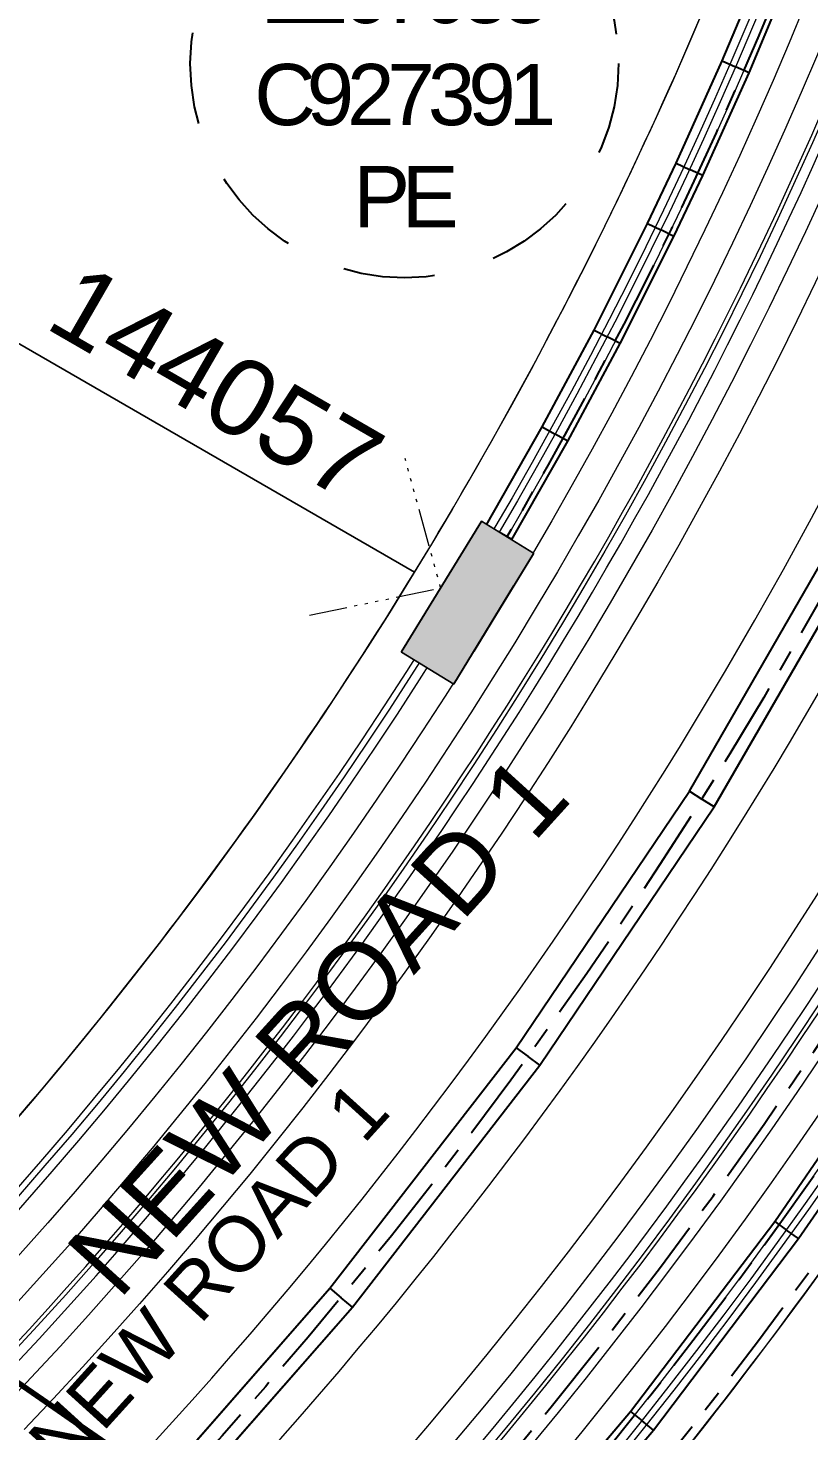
# Model space of a CAD drawing. Header units: metres. Extents: x 264965 to 265706, y 6180501 to 6181430.
# Drawn here: x 265290.27 to 265315.8, y 6180834.59 to 6180880.43 of the extents above; entities that cross this region are included whole.
import ezdxf
from ezdxf.enums import TextEntityAlignment as Align

# ---------------------------------------------------------------- set-up
doc = ezdxf.new("R2010")
doc.units = ezdxf.units.M
for name, pattern in [('Cable Exist UG', [7, 4, -1, 1, -1]), ('Dash', [5, 3, -2]), ('PHANTOMX2', [5.6, 2.5, -0.5, 0.15, -0.5, 0.15, -0.5, 0.15, -0.5, 0.15, -0.5])]:
    doc.linetypes.add(name, pattern=pattern)
doc.layers.get('0').update_dxf_attribs({"color": 6})
for name, color, linetype, lineweight in [('_User Miscellaneous1', 30, 'Continuous', 13), ('_User Miscellaneous10', 241, 'Continuous', 13), ('_User Miscellaneous3', 51, 'Continuous', 13), ('_User Miscellaneous7', 3, 'Continuous', 13), ('_User_HV_Exist', 1, 'Continuous', 25), ('_User_LV_Exist', 5, 'Continuous', 25), ('_User_SL_Exist', 4, 'Continuous', 25), ('Cadastre Developer_SP_NEW', 92, 'Continuous', 15)]:
    doc.layers.add(name, color=color, linetype=linetype, lineweight=lineweight)
doc.layers.add('_User Miscellaneous12', color=252, linetype='Continuous', lineweight=13, plot=False, transparency=0.5)
doc.layers.add('SupportsUG_SP_LV_EXT', color=7, linetype='Continuous')
doc.layers.add('UG_Details_SP_MISC', color=7, linetype='Continuous')
doc.styles.get("Standard").update_dxf_attribs({"font": 'arial.ttf'})

# ---------------------------------------------------------------- blocks, each defined once
blk = doc.blocks.new('*U645')
at = {"width": 0.9}
blk.add_attdef('ASSET_NUM', text='', height=2, dxfattribs=at).set_placement((4, 2), align=Align.MIDDLE_LEFT)
for tag, p, flags in [('SUBURB', (-2, 0), 1), ('STREETNAME', (-1.8, 0), 9), ('PARENT', (-1.6, 0), 9), ('NOTES', (-1.4, 0), 9), ('LOCATION', (-1.2, 0), 9), ('LEGEND', (-1, 0), 9), ('USAGE', (-0.8, 0), 9), ('SUPPORT_TYPE', (-0.6, 0), 9), ('STATE', (-0.4, 0), 9), ('OWNED_BY', (-0.2, 0), 9)]:
    blk.add_attdef(tag, p, '', height=0.2, rotation=270, dxfattribs=dict(flags=flags))
blk.add_wipeout([(1, 2.5), (1, -2.5), (-1, -2.5), (-1, 2.5)])
at = {"layer": 'SupportsUG_SP_LV_EXT'}
h = blk.add_hatch(color=256, dxfattribs=at)
h.dxf.hatch_style = 1
h.paths.add_polyline_path([(-1, 2.5), (-1, -1.25), (-1, 1.25), (-1, -2.5), (1, -2.5), (1, 2.5)])
blk.add_lwpolyline([(-1, 2.5), (-1, -1.25), (-1, 1.25), (-1, -2.5), (1, -2.5), (1, 2.5)], close=True)

msp = doc.modelspace()

# ---------------------------------------------------------------- linework, layer by layer
at = {"layer": '_User Miscellaneous1'}
for p, q in [((265312.964, 6180879.358), (265314.185, 6180882.261)), ((265313.844, 6180878.975), (265315.073, 6180881.897)), ((265311.462, 6180876.018), (265312.964, 6180879.358)), ((265312.964, 6180879.358), (265313.404, 6180879.167)), ((265312.333, 6180875.615), (265313.844, 6180878.975)), ((265313.844, 6180878.975), (265313.404, 6180879.167)), ((265310.524, 6180874.044), (265311.462, 6180876.018)), ((265311.462, 6180876.018), (265311.897, 6180875.816)), ((265312.333, 6180875.615), (265311.897, 6180875.816)), ((265311.387, 6180873.623), (265312.333, 6180875.615)), ((265308.777, 6180870.564), (265310.524, 6180874.044)), ((265310.524, 6180874.044), (265310.955, 6180873.834)), ((265311.387, 6180873.623), (265310.955, 6180873.834)), ((265309.629, 6180870.121), (265311.387, 6180873.623)), ((265307.078, 6180867.396), (265308.777, 6180870.564)), ((265308.777, 6180870.564), (265309.203, 6180870.343)), ((265309.629, 6180870.121), (265309.203, 6180870.343)), ((265307.919, 6180866.931), (265309.629, 6180870.121)), ((265305.256, 6180864.199), (265307.078, 6180867.396)), ((265307.078, 6180867.396), (265307.498, 6180867.163)), ((265306.085, 6180863.714), (265307.919, 6180866.931)), ((265307.919, 6180866.931), (265307.498, 6180867.163)), ((265311.891, 6180855.492), (265317.643, 6180865.466)), ((265312.706, 6180854.982), (265318.488, 6180865.009)), ((265303.973, 6180862.059), (265305.256, 6180864.199)), ((265305.256, 6180864.199), (265305.67, 6180863.957)), ((265306.085, 6180863.714), (265305.67, 6180863.957)), ((265304.796, 6180861.566), (265306.085, 6180863.714)), ((265303.973, 6180862.059), (265304.385, 6180861.813)), ((265304.796, 6180861.566), (265304.385, 6180861.813)), ((265306.23, 6180847.108), (265311.891, 6180855.492)), ((265311.891, 6180855.492), (265312.298, 6180855.237)), ((265312.706, 6180854.982), (265312.298, 6180855.237)), ((265307.007, 6180846.544), (265312.706, 6180854.982)), ((265300.133, 6180839.247), (265306.23, 6180847.108)), ((265306.23, 6180847.108), (265306.619, 6180846.826)), ((265307.007, 6180846.544), (265306.619, 6180846.826)), ((265314.681, 6180841.433), (265318.611, 6180847.148)), ((265300.874, 6180838.636), (265307.007, 6180846.544)), ((265315.459, 6180840.871), (265319.413, 6180846.62)), ((265309.969, 6180835.217), (265314.681, 6180841.433)), ((265314.681, 6180841.433), (265315.07, 6180841.152)), ((265310.718, 6180834.615), (265315.459, 6180840.871)), ((265315.459, 6180840.871), (265315.07, 6180841.152)), ((265294.612, 6180832.947), (265300.133, 6180839.247)), ((265300.133, 6180839.247), (265300.504, 6180838.941)), ((265295.315, 6180832.292), (265300.874, 6180838.636)), ((265300.874, 6180838.636), (265300.504, 6180838.941)), ((265303.059, 6180827.116), (265309.969, 6180835.217)), ((265309.969, 6180835.217), (265310.343, 6180834.916)), ((265310.718, 6180834.615), (265310.343, 6180834.916)), ((265303.769, 6180826.469), (265310.718, 6180834.615))]:
    msp.add_line(p, q, dxfattribs=at)
at = {"layer": '_User Miscellaneous1', "linetype": 'Continuous'}
msp.add_lwpolyline([(265099.661, 6181242.686), (265083.04, 6181206.06), (265082.949, 6181205.855), (265059.579, 6181153.51), (265052.797, 6181138.318), (265037.952, 6181099.871), (265013.113, 6181012.049), (265005.421, 6180984.852), (265017.227, 6180983.057), (265043.915, 6180978.731), (265055.751, 6180976.492), (265067.456, 6180973.639), (265078.995, 6180970.175), (265090.335, 6180966.113), (265101.448, 6180961.462), (265112.073, 6180956.346), (265112.302, 6180956.235), (265122.868, 6180950.449), (265133.116, 6180944.117), (265137.67, 6180941.058), (265151.279, 6180931.696), (265311.739, 6180821.052)], dxfattribs=at)
at = {"layer": '_User Miscellaneous1', "transparency": 33554483}
for points in [[(265268.098, 6180811.598, 0.209306), (265331.961, 6180912.496, 0.209306)], [(265269.777, 6180809.112, 0.209306), (265334.927, 6180912.043, 0.209306)]]:
    msp.add_lwpolyline(points, format="xyb", dxfattribs=at)
at = {"layer": '_User Miscellaneous10'}
for points in [[(265238.627, 6181253.709, 0.313089), (265151.775, 6181201.166), (265106.516, 6181099.788, 0.575546), (265176.294, 6181002.993), (265196.045, 6181004.941), (265201.566, 6181000.461), (265203.109, 6180986.387, -0.18017), (265194.13, 6180950.839, -0.134996), (265183.625, 6180941.816, 1.758638), (265202.156, 6180929.332, -0.134996), (265206.571, 6180942.458, 0.179554), (265218.02, 6180988.022), (265216.495, 6181001.933), (265220.926, 6181007.394), (265240.481, 6181009.323, -0.067151), (265318.244, 6181006.537), (265323.56, 6181005.625), (265333.575, 6180991.734), (265321.705, 6180914.063, -0.153558), (265285.078, 6180839.458)], [(265304.878, 6180825.875, 0.147536), (265345.183, 6180910.475), (265357.289, 6180989.694), (265368.655, 6180997.889), (265428.377, 6180987.643), (265432.479, 6180981.866), (265411.407, 6180856.104, 0.350626), (265441.201, 6180802.647)]]:
    msp.add_lwpolyline(points, format="xyb", dxfattribs=at)
at = {"layer": '_User Miscellaneous10', "color": 4, "transparency": 33554636}
msp.add_lwpolyline([(265238.533, 6181252.212, 0.313089), (265153.145, 6181200.554), (265107.886, 6181099.176, 0.575546), (265176.147, 6181004.486), (265196.512, 6181006.494), (265202.99, 6181001.237), (265204.6, 6180986.55, -0.180131), (265195.37, 6180949.994, -0.134919), (265184.266, 6180940.46, 1.758638), (265200.659, 6180929.416, -0.135058), (265205.331, 6180943.302, 0.179579), (265216.529, 6180987.858), (265214.935, 6181002.392), (265220.155, 6181008.825), (265240.334, 6181010.815, -0.067151), (265318.498, 6181008.016), (265324.418, 6181007), (265335.15, 6180992.114), (265323.188, 6180913.837, -0.153558), (265286.164, 6180838.423, -0.153558)], format="xyb", dxfattribs=at)
at = {"layer": '_User Miscellaneous10', "color": 6, "transparency": 33554636}
msp.add_lwpolyline([(265238.521, 6181252.012, 0.313089), (265153.327, 6181200.473), (265108.069, 6181099.095, 0.575546), (265176.128, 6181004.685), (265196.574, 6181006.701), (265203.18, 6181001.341), (265204.799, 6180986.572, -0.180126), (265195.535, 6180949.881, -0.134909), (265184.351, 6180940.279, 1.758638), (265200.459, 6180929.428, -0.135065), (265205.165, 6180943.414, 0.179583), (265216.33, 6180987.837), (265214.727, 6181002.453), (265220.053, 6181009.016), (265240.315, 6181011.014, -0.067151), (265318.532, 6181008.213), (265324.533, 6181007.183), (265335.36, 6180992.164), (265323.386, 6180913.806, -0.153558), (265286.309, 6180838.285, -0.153558)], format="xyb", dxfattribs=at)
at = {"layer": '_User Miscellaneous10', "color": 5, "transparency": 33554636}
for points in [[(265238.502, 6181251.713, 0.313089), (265153.601, 6181200.35), (265108.343, 6181098.973, 0.575546), (265176.098, 6181004.983), (265196.667, 6181007.012), (265203.465, 6181001.496), (265205.097, 6180986.605, -0.180118), (265195.783, 6180949.712, -0.134895), (265184.479, 6180940.007, 1.758638), (265200.159, 6180929.444, -0.135077), (265204.917, 6180943.583, 0.179588), (265216.032, 6180987.804), (265214.416, 6181002.545), (265219.899, 6181009.303), (265240.285, 6181011.313, -0.067151), (265318.582, 6181008.508), (265324.704, 6181007.458), (265335.675, 6180992.24), (265323.682, 6180913.761, -0.153558), (265286.526, 6180838.078, -0.153558)], [(265238.376, 6181249.717, 0.313089), (265155.427, 6181199.535), (265110.169, 6181098.157, 0.575546), (265175.902, 6181006.974), (265197.289, 6181009.083), (265205.363, 6181002.531), (265207.085, 6180986.823, -0.180071), (265197.435, 6180948.585, -0.134805), (265185.333, 6180938.199, 1.758638), (265198.163, 6180929.557, -0.13515), (265203.264, 6180944.708, 0.179621), (265214.044, 6180987.586), (265212.337, 6181003.157), (265218.871, 6181011.211), (265240.089, 6181013.303, -0.067151), (265318.921, 6181010.48), (265325.848, 6181009.291), (265337.776, 6180992.746), (265325.659, 6180913.459, -0.153558), (265287.974, 6180836.699, -0.153558)], [(265238.251, 6181247.721, 0.313089), (265157.254, 6181198.72), (265111.995, 6181097.342, 0.575546), (265175.706, 6181008.964), (265197.911, 6181011.154), (265207.262, 6181003.566), (265209.073, 6180987.041, -0.180027), (265199.088, 6180947.458, -0.134726), (265186.187, 6180936.391, 1.758638), (265196.166, 6180929.669, -0.135218), (265201.61, 6180945.834, 0.179655), (265212.056, 6180987.368), (265210.257, 6181003.769), (265217.844, 6181013.119), (265239.893, 6181015.294, -0.067151), (265319.259, 6181012.451), (265326.993, 6181011.124), (265339.876, 6180993.253), (265327.636, 6180913.157, -0.153558), (265289.422, 6180835.32, -0.153558)]]:
    msp.add_lwpolyline(points, format="xyb", dxfattribs=at)
at = {"layer": '_User Miscellaneous10', "color": 1, "transparency": 33554636}
for points in [[(265238.439, 6181250.715, 0.313089), (265154.514, 6181199.943), (265109.256, 6181098.565, 0.575546), (265176, 6181005.978), (265196.978, 6181008.047), (265204.414, 6181002.014), (265206.091, 6180986.714, -0.180094), (265196.609, 6180949.149, -0.134849), (265184.906, 6180939.103, 1.758638), (265199.161, 6180929.5, -0.135115), (265204.09, 6180944.145, 0.179604), (265215.038, 6180987.695), (265213.376, 6181002.851), (265219.385, 6181010.257), (265240.187, 6181012.308, -0.067151), (265318.752, 6181009.494), (265325.276, 6181008.375), (265336.725, 6180992.493), (265324.671, 6180913.61, -0.153558), (265287.25, 6180837.389, -0.153558)], [(265238.314, 6181248.719, 0.313089), (265156.341, 6181199.127), (265111.082, 6181097.75, 0.575546), (265175.804, 6181007.969), (265197.6, 6181010.118), (265206.312, 6181003.049), (265208.079, 6180986.932, -0.180048), (265198.261, 6180948.022, -0.134764), (265185.76, 6180937.295, 1.758638), (265197.164, 6180929.613, -0.135185), (265202.437, 6180945.271, 0.179638), (265213.05, 6180987.477), (265211.297, 6181003.463), (265218.358, 6181012.165), (265239.991, 6181014.298, -0.067151), (265319.09, 6181011.465), (265326.421, 6181010.208), (265338.826, 6180992.999), (265326.648, 6180913.308, -0.153558), (265288.698, 6180836.009, -0.153558)], [(265238.188, 6181246.723, 0.313089), (265158.167, 6181198.312), (265112.908, 6181096.934, 0.575546), (265175.607, 6181009.959), (265198.222, 6181012.189), (265208.211, 6181004.084), (265210.068, 6180987.15, -0.180007), (265199.914, 6180946.895, -0.134689), (265186.614, 6180935.486, 1.758638), (265195.167, 6180929.725, -0.13525), (265200.784, 6180946.396, 0.179672), (265211.062, 6180987.259), (265209.218, 6181004.075), (265217.331, 6181014.074), (265239.794, 6181016.289, -0.067151), (265319.428, 6181013.436), (265327.565, 6181012.04), (265340.927, 6180993.506), (265328.625, 6180913.006, -0.153558), (265290.147, 6180834.63, -0.153558)]]:
    msp.add_lwpolyline(points, format="xyb", dxfattribs=at)
at = {"layer": '_User Miscellaneous12', "color": 1, "transparency": 33554534}
for points in [[(265299.697, 6180830.582, 0.147536), (265338.263, 6180911.533), (265350.813, 6180993.655), (265366.944, 6181005.285), (265432.411, 6180994.053), (265439.861, 6180983.561), (265418.311, 6180854.947, 0.350626), (265443.848, 6180809.127)], [(265301.177, 6180829.237, 0.147536), (265340.24, 6180911.231), (265352.663, 6180992.523), (265367.433, 6181003.171), (265431.258, 6180992.222), (265437.752, 6180983.077), (265416.339, 6180855.278, 0.350626), (265443.092, 6180807.275)], [(265302.657, 6180827.892, 0.147536), (265342.217, 6180910.929), (265354.513, 6180991.392), (265367.922, 6181001.058), (265430.106, 6180990.39), (265435.643, 6180982.593), (265414.366, 6180855.608, 0.350626), (265442.335, 6180805.424)]]:
    msp.add_lwpolyline(points, format="xyb", dxfattribs=at)
at = {"layer": '_User Miscellaneous12', "color": 5, "transparency": 33554534}
for points in [[(265300.437, 6180829.91, 0.147536), (265339.252, 6180911.382), (265351.738, 6180993.089), (265367.189, 6181004.228), (265431.835, 6180993.137), (265438.806, 6180983.319), (265417.325, 6180855.113, 0.350626), (265443.47, 6180808.201)], [(265301.917, 6180828.565, 0.147536), (265341.229, 6180911.08), (265353.588, 6180991.958), (265367.678, 6181002.115), (265430.682, 6180991.306), (265436.697, 6180982.835), (265415.352, 6180855.443, 0.350626), (265442.714, 6180806.35)], [(265303.397, 6180827.22, 0.147536), (265343.206, 6180910.778), (265355.438, 6180990.826), (265368.166, 6181000.002), (265429.53, 6180989.474), (265434.588, 6180982.35), (265413.38, 6180855.774, 0.350626), (265441.957, 6180804.498)]]:
    msp.add_lwpolyline(points, format="xyb", dxfattribs=at)
at = {"layer": '_User Miscellaneous12', "color": 6, "transparency": 33554534}
msp.add_lwpolyline([(265303.619, 6180827.018, 0.147536), (265343.502, 6180910.732), (265355.716, 6180990.656), (265368.24, 6180999.685), (265429.357, 6180989.2), (265434.272, 6180982.278), (265413.084, 6180855.823, 0.350626), (265441.844, 6180804.221)], format="xyb", dxfattribs=at)
at = {"layer": '_User Miscellaneous12', "color": 4, "transparency": 33554534}
msp.add_lwpolyline([(265303.767, 6180826.883, 0.147536), (265343.7, 6180910.702), (265355.901, 6180990.543), (265368.289, 6180999.474), (265429.242, 6180989.017), (265434.061, 6180982.229), (265412.887, 6180855.856, 0.350626), (265441.768, 6180804.035)], format="xyb", dxfattribs=at)
at = {"layer": '_User Miscellaneous3'}
for points in [[(265265.02, 6180816.157, 0.209306), (265326.524, 6180913.327, 0.209306)], [(265265.272, 6180815.784, 0.209306), (265326.969, 6180913.259, 0.209306)], [(265272.602, 6180804.927, 0.209306), (265339.919, 6180911.28, 0.209306)], [(265272.854, 6180804.554, 0.209306), (265340.364, 6180911.212, 0.209306)]]:
    msp.add_lwpolyline(points, format="xyb", dxfattribs=at)
at = {"layer": '_User Miscellaneous7', "lineweight": 70, "flags": 128}
msp.add_lwpolyline([(265346.394, 6181031.994), (265364.483, 6181028.856), (265372.251, 6181015.535), (265433.189, 6181005.08, -0.043269), (265488.664, 6180990.341), (265571.962, 6180958.886), (265579.283, 6180962.002), (265595.808, 6180956.119), (265580.778, 6180921.46), (265626.777, 6180895.03), (265552.269, 6180696.684, -0.00756), (265425.262, 6180757.143, -0.007559), (265400.747, 6180768.922, -0.010607), (265370.27, 6180784.983), (265336.201, 6180804.901), (265304.878, 6180825.875), (265233.354, 6180875.141)], format="xyb", dxfattribs=at)
at = {"layer": '_User_LV_Exist', "linetype": 'Cable Exist UG', "ltscale": 0.7, "transparency": 33554687, "flags": 128}
msp.add_lwpolyline([(265304.641, 6180861.656, 0.099237), (265323.644, 6180913.511)], format="xyb", dxfattribs=at)
at = {"layer": '_User_LV_Exist', "linetype": 'Cable Exist UG', "ltscale": 0.7, "transparency": 33554687}
msp.add_lwpolyline([(265323.262, 6180854.295, -0.055705), (265301.859, 6180825.55, -0.056366)], format="xyb", dxfattribs=at)
at = {"layer": '_User_SL_Exist', "linetype": 'Cable Exist UG', "ltscale": 0.7, "transparency": 33554687, "flags": 128}
msp.add_lwpolyline([(265321.35, 6180871.845, -0.112464), (265279.558, 6180818.134)], format="xyb", dxfattribs=at)
at = {"layer": '_User_SL_Exist', "linetype": 'Dash'}
msp.add_circle((265302.573, 6180879.271), 7, dxfattribs=at)
at = {"layer": 'Cadastre Developer_SP_NEW', "transparency": 33554687, "flags": 128}
for points in [[(265256.182, 6180908.811), (265246.837, 6180895.027), (265302.908, 6180862.656, 0.057489), (265316.274, 6180891.449)], [(265246.837, 6180895.027), (265233.354, 6180875.141), (265285.078, 6180839.458, 0.052962), (265302.908, 6180862.656)]]:
    msp.add_lwpolyline(points, format="xyb", close=True, dxfattribs=at)
at = {"layer": 'Cadastre Developer_SP_NEW', "transparency": 33554687}
msp.add_lwpolyline([(265359.238, 6180832.274), (265324.968, 6180853.275, -0.052496), (265304.878, 6180825.875, 0.014581), (265341.358, 6180801.899)], format="xyb", close=True, dxfattribs=at)
at = {"layer": 'UG_Details_SP_MISC'}
for p, q in [((265312.964, 6180879.358), (265314.185, 6180882.261)), ((265313.844, 6180878.975), (265315.073, 6180881.897)), ((265311.462, 6180876.018), (265312.964, 6180879.358)), ((265312.964, 6180879.358), (265313.404, 6180879.167)), ((265312.333, 6180875.615), (265313.844, 6180878.975)), ((265313.844, 6180878.975), (265313.404, 6180879.167)), ((265310.524, 6180874.044), (265311.462, 6180876.018)), ((265311.462, 6180876.018), (265311.897, 6180875.816)), ((265312.333, 6180875.615), (265311.897, 6180875.816)), ((265311.387, 6180873.623), (265312.333, 6180875.615)), ((265308.777, 6180870.564), (265310.524, 6180874.044)), ((265310.524, 6180874.044), (265310.955, 6180873.834)), ((265311.387, 6180873.623), (265310.955, 6180873.834)), ((265309.629, 6180870.121), (265311.387, 6180873.623)), ((265307.078, 6180867.396), (265308.777, 6180870.564)), ((265308.777, 6180870.564), (265309.203, 6180870.343)), ((265309.629, 6180870.121), (265309.203, 6180870.343)), ((265307.919, 6180866.931), (265309.629, 6180870.121)), ((265305.256, 6180864.199), (265307.078, 6180867.396)), ((265307.078, 6180867.396), (265307.498, 6180867.163)), ((265306.085, 6180863.714), (265307.919, 6180866.931)), ((265307.919, 6180866.931), (265307.498, 6180867.163)), ((265311.891, 6180855.492), (265317.643, 6180865.466)), ((265312.706, 6180854.982), (265318.488, 6180865.009)), ((265303.973, 6180862.059), (265305.256, 6180864.199)), ((265305.256, 6180864.199), (265305.67, 6180863.957)), ((265306.085, 6180863.714), (265305.67, 6180863.957)), ((265304.796, 6180861.566), (265306.085, 6180863.714)), ((265303.973, 6180862.059), (265304.385, 6180861.813)), ((265304.796, 6180861.566), (265304.385, 6180861.813)), ((265306.23, 6180847.108), (265311.891, 6180855.492)), ((265311.891, 6180855.492), (265312.298, 6180855.237)), ((265312.706, 6180854.982), (265312.298, 6180855.237)), ((265307.007, 6180846.544), (265312.706, 6180854.982)), ((265300.133, 6180839.247), (265306.23, 6180847.108)), ((265306.23, 6180847.108), (265306.619, 6180846.826)), ((265307.007, 6180846.544), (265306.619, 6180846.826)), ((265314.681, 6180841.433), (265318.611, 6180847.148)), ((265300.874, 6180838.636), (265307.007, 6180846.544)), ((265315.459, 6180840.871), (265319.413, 6180846.62)), ((265309.969, 6180835.217), (265314.681, 6180841.433)), ((265314.681, 6180841.433), (265315.07, 6180841.152)), ((265310.718, 6180834.615), (265315.459, 6180840.871)), ((265315.459, 6180840.871), (265315.07, 6180841.152)), ((265294.612, 6180832.947), (265300.133, 6180839.247)), ((265300.133, 6180839.247), (265300.504, 6180838.941)), ((265295.315, 6180832.292), (265300.874, 6180838.636)), ((265300.874, 6180838.636), (265300.504, 6180838.941)), ((265303.059, 6180827.116), (265309.969, 6180835.217)), ((265309.969, 6180835.217), (265310.343, 6180834.916)), ((265310.718, 6180834.615), (265310.343, 6180834.916)), ((265303.769, 6180826.469), (265310.718, 6180834.615))]:
    msp.add_line(p, q, dxfattribs=at)

# ---------------------------------------------------------------- texts
at = {"layer": '_User Miscellaneous1'}
msp.add_text('NEW ROAD 1', height=2.5, rotation=47.7929, dxfattribs=at).set_placement((265293.232, 6180838.829))
at = {"layer": '_User_HV_Exist'}
msp.add_text('NEW ROAD 1', height=1.8, rotation=47.7929, dxfattribs=at).set_placement((265291.48, 6180833.167))
at = {"layer": '_User_LV_Exist'}
msp.add_text('NEW ROAD 1', height=1.8, rotation=47.7929, dxfattribs=at).set_placement((265291.48, 6180833.167))
at = {"layer": '_User_SL_Exist', "insert": (265302.483, 6180878.26), "char_height": 2, "attachment_point": 5}
msp.add_mtext('{\\T0.8;L267055 \\PC927391\\PPE}', dxfattribs=at)

# ---------------------------------------------------------------- next in the draw order: block references
at = {"layer": '_User Miscellaneous1'}
ref = msp.add_blockref('*U645', (265304.641, 6180861.656), dxfattribs=dict(at, rotation=148.5390746328358))
ref.add_attrib('ASSET_NUM', '144057', dxfattribs={"layer": '0', "height": 2.5, "rotation": 330.0013}).set_placement((265291.383, 6180871.755), align=Align.MIDDLE_LEFT)

# ---------------------------------------------------------------- next in the draw order: linework, layer by layer
at = {"layer": '_User Miscellaneous1', "linetype": 'PHANTOMX2', "ltscale": 0.5, "flags": 128}
msp.add_lwpolyline([(265299.466, 6180861.245), (265303.761, 6180862.134), (265302.597, 6180866.363)], dxfattribs=at)

# ---------------------------------------------------------------- next in the draw order: block references
at = {"layer": '_User_LV_Exist'}
ref = msp.add_blockref('*U645', (265304.641, 6180861.656), dxfattribs=dict(at, rotation=148.5390746328358))
ref.add_attrib('ASSET_NUM', '144057', dxfattribs={"layer": '0', "height": 2.5, "rotation": 330.0013}).set_placement((265291.383, 6180871.755), align=Align.MIDDLE_LEFT)

# ---------------------------------------------------------------- next in the draw order: linework, layer by layer
at = {"layer": '_User_HV_Exist', "linetype": 'Cable Exist UG', "ltscale": 0.7, "flags": 128}
for points in [[(265226.704, 6180824.343), (265235.707, 6180810.855), (265241.845, 6180807.576), (265249.548, 6180807.973), (265257.38, 6180793.413), (265273.176, 6180804.077, 0.059919), (265301.695, 6180828.766, 0.147411), (265340.92, 6180911.048), (265347.51, 6180969.339), (265349.894, 6180990.528), (265367.433, 6181003.171), (265431.258, 6180992.222), (265436.769, 6180984.461), (265446.444, 6180981.675), (265456.363, 6180987.165), (265485.338, 6180977.43), (265489.484, 6180988.882), (265490.704, 6180988.441, 0.951004), (265493.906, 6180987.282), (265500.767, 6180984.797), (265507.819, 6181004.281)], [(265267.755, 6180765.44), (265259.989, 6180778.604), (265258.787, 6180786.68), (265260.576, 6180790.744), (265275.414, 6180800.762, 0.059919), (265304.656, 6180826.076, 0.147536), (265344.886, 6180910.521), (265352.275, 6180975.879)]]:
    msp.add_lwpolyline(points, format="xyb", dxfattribs=at)

# ---------------------------------------------------------------- next in the draw order: block references
at = {"layer": '_User Miscellaneous1'}
ref = msp.add_blockref('*U645', (265304.641, 6180861.656), dxfattribs=dict(at, rotation=148.5390746328358))
ref.add_attrib('ASSET_NUM', '144057', dxfattribs={"layer": '0', "height": 2.5, "rotation": 330.0013}).set_placement((265291.383, 6180871.755), align=Align.MIDDLE_LEFT)

doc.saveas('drawing.dxf')
